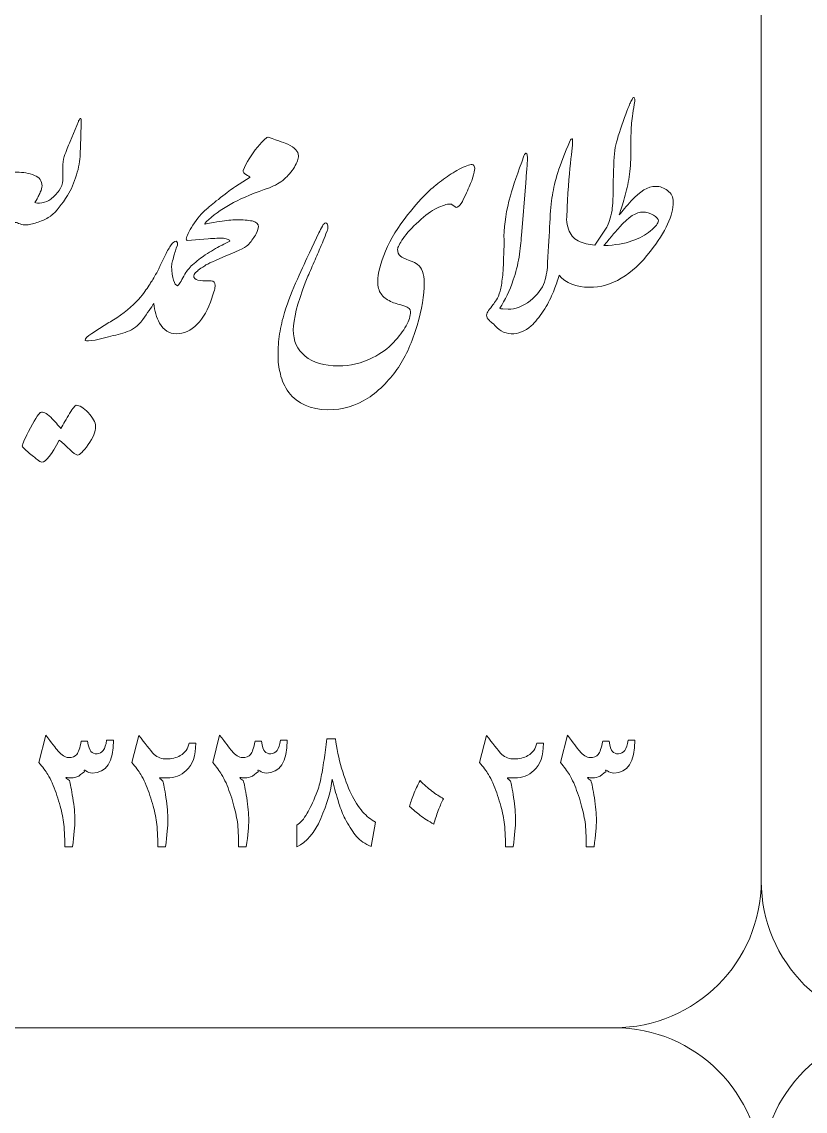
# Model space of a CAD drawing. Header units: millimetres. Extents: x 62 to 462, y 96 to 456.
# Drawn here: x 149.7 to 163.06, y 254.88 to 273.46 of the extents above; entities that cross this region are included whole.
import ezdxf

# ---------------------------------------------------------------- set-up
doc = ezdxf.new("R2010")
doc.units = ezdxf.units.MM
doc.header["$MEASUREMENT"] = 0
doc.layers.add('Layer 1', color=7, linetype='Continuous')

msp = doc.modelspace()

# ---------------------------------------------------------------- linework, layer by layer
at = {"layer": 'Layer 1', "color": 250, "lineweight": 18}
for points, knots in [([(144.8067, 276.3033), (144.8067, 276.3033), (159.8067, 276.3033), (159.8067, 276.3033), (161.1837, 276.3033), (162.3067, 275.1803), (162.3067, 273.8033), (162.3067, 273.8033), (162.3067, 258.8033), (162.3067, 258.8033), (162.3067, 257.4264), (161.1837, 256.3033), (159.8067, 256.3033), (159.8067, 256.3033), (144.8067, 256.3033), (144.8067, 256.3033), (143.4298, 256.3033), (142.3067, 257.4264), (142.3067, 258.8033), (142.3067, 258.8033), (142.3067, 273.8033), (142.3067, 273.8033), (142.3067, 275.1803), (143.4298, 276.3033), (144.8067, 276.3033)], [0, 0, 0, 0, 0.125, 0.125, 0.125, 0.25, 0.25, 0.25, 0.375, 0.375, 0.375, 0.5, 0.5, 0.5, 0.625, 0.625, 0.625, 0.75, 0.75, 0.75, 0.875, 0.875, 0.875, 1, 1, 1, 1]), ([(164.8067, 276.3033), (164.8067, 276.3033), (179.8067, 276.3033), (179.8067, 276.3033), (181.1837, 276.3033), (182.3067, 275.1803), (182.3067, 273.8033), (182.3067, 273.8033), (182.3067, 258.8033), (182.3067, 258.8033), (182.3067, 257.4264), (181.1837, 256.3033), (179.8067, 256.3033), (179.8067, 256.3033), (164.8067, 256.3033), (164.8067, 256.3033), (163.4298, 256.3033), (162.3067, 257.4264), (162.3067, 258.8033), (162.3067, 258.8033), (162.3067, 273.8033), (162.3067, 273.8033), (162.3067, 275.1803), (163.4298, 276.3033), (164.8067, 276.3033)], [0, 0, 0, 0, 0.125, 0.125, 0.125, 0.25, 0.25, 0.25, 0.375, 0.375, 0.375, 0.5, 0.5, 0.5, 0.625, 0.625, 0.625, 0.75, 0.75, 0.75, 0.875, 0.875, 0.875, 1, 1, 1, 1]), ([(158.9892, 270.0833), (158.9943, 270.0275), (159.0045, 269.9738), (159.0195, 269.9216), (159.0501, 269.8275), (159.1065, 269.7593), (159.1889, 269.7193), (159.2712, 269.6793), (159.3641, 269.6558), (159.4676, 269.6487), (159.4676, 269.6487), (159.6745, 269.9521), (159.6745, 269.9521), (159.7086, 270.0098), (159.7392, 270.1074), (159.7639, 270.2449), (159.7756, 270.3202), (159.7827, 270.4872), (159.7851, 270.7424), (159.7874, 270.9987), (159.798, 271.1892), (159.8192, 271.3127), (159.8427, 271.4279), (159.8874, 271.5761), (159.9532, 271.7584), (160.0202, 271.9418), (160.0614, 272.0476), (160.0755, 272.0759), (160.0908, 272.1041), (160.1026, 272.1276), (160.112, 272.1464), (160.1237, 272.1652), (160.1343, 272.1687), (160.1425, 272.1582), (160.1519, 272.1476), (160.1543, 272.1299), (160.1496, 272.1041), (160.1249, 271.95), (160.1073, 271.8254), (160.0979, 271.7278), (160.0896, 271.6302), (160.0849, 271.5373), (160.0861, 271.4491), (160.0873, 271.3609), (160.0861, 271.2468), (160.0814, 271.1069), (160.0767, 270.967), (160.0626, 270.8376), (160.0391, 270.72), (160.0167, 270.6012), (159.9885, 270.4872), (159.9532, 270.3755), (159.9191, 270.2649), (159.8956, 270.1944), (159.885, 270.1638), (159.9403, 270.2332), (160.0073, 270.312), (160.0884, 270.4025), (160.2413, 270.5683), (160.3812, 270.6506), (160.5047, 270.6506), (160.58, 270.6506), (160.6494, 270.6259), (160.7117, 270.5777), (160.7752, 270.5319), (160.8081, 270.4672), (160.8081, 270.3813), (160.8081, 270.1603), (160.6776, 269.8816), (160.4189, 269.5429), (160.1014, 269.1337), (159.7545, 268.9291), (159.3782, 268.9291), (159.1515, 268.9291), (158.9798, 268.9978), (158.8622, 269.1361), (158.8537, 269.1085), (158.8454, 269.0834), (158.8372, 269.0608), (158.8172, 268.9926), (158.7878, 268.9115), (158.749, 268.8186), (158.7114, 268.7257), (158.6585, 268.6269), (158.5915, 268.5234), (158.5233, 268.4199), (158.4551, 268.3364), (158.3857, 268.2718), (158.2787, 268.1789), (158.1646, 268.1342), (158.0447, 268.1365), (157.9835, 268.1389), (157.9271, 268.1553), (157.8765, 268.1859), (157.8283, 268.2177), (157.7836, 268.2576), (157.7425, 268.3035), (157.7048, 268.3329), (157.6825, 268.3529), (157.6731, 268.3611), (157.6413, 268.3917), (157.6249, 268.4223), (157.6249, 268.454), (157.6249, 268.4775), (157.6366, 268.5046), (157.659, 268.534), (157.6825, 268.5634), (157.7083, 268.5975), (157.7389, 268.6339), (157.7519, 268.6516), (157.7707, 268.6798), (157.793, 268.7163), (157.8165, 268.7527), (157.8365, 268.8021), (157.8542, 268.8632), (157.8706, 268.9232), (157.8859, 269.0032), (157.8965, 269.102), (157.9059, 269.2007), (157.9118, 269.2866), (157.9141, 269.3571), (157.9141, 269.3571), (157.9212, 269.5712), (157.9212, 269.5712), (157.9235, 269.6441), (157.9235, 269.7217), (157.9212, 269.8016), (157.9259, 270.0133), (157.9623, 270.2426), (158.0317, 270.4907), (158.0799, 270.6589), (158.1564, 270.8847), (158.2622, 271.1692), (158.2693, 271.1881), (158.2763, 271.1998), (158.2834, 271.2069), (158.2893, 271.2139), (158.2951, 271.2174), (158.2998, 271.2174), (158.3163, 271.2151), (158.3234, 271.1716), (158.321, 271.0869), (158.3187, 271.0458), (158.314, 270.9787), (158.3069, 270.887), (158.2998, 270.7929), (158.2951, 270.733), (158.2928, 270.7083), (158.2928, 270.7083), (158.2175, 269.8122), (158.2175, 269.8122), (158.2128, 269.704), (158.1999, 269.5817), (158.1799, 269.443), (158.1564, 269.3101), (158.1235, 269.1807), (158.0799, 269.0537), (158.02, 268.868), (157.9424, 268.708), (157.8483, 268.5751), (157.853, 268.5657), (157.8718, 268.561), (157.9036, 268.561), (157.9036, 268.561), (157.9906, 268.5575), (157.9906, 268.5575), (158.1164, 268.5528), (158.2422, 268.601), (158.3692, 268.701), (158.495, 268.8009), (158.5762, 268.9068), (158.6103, 269.0173), (158.6444, 269.129), (158.6632, 269.2407), (158.6656, 269.3536), (158.6808, 269.6135), (158.6938, 269.8393), (158.7032, 270.0309), (158.7126, 270.2226), (158.7267, 270.3778), (158.7467, 270.4978), (158.7655, 270.6166), (158.7973, 270.7471), (158.8408, 270.887), (158.8843, 271.0269), (158.9537, 271.208), (159.0477, 271.4315), (159.0618, 271.4538), (159.0736, 271.4632), (159.0854, 271.4585), (159.0971, 271.4538), (159.0924, 271.3644), (159.0701, 271.1881), (159.0477, 271.0128), (159.0254, 270.753), (159.003, 270.4084), (159.0007, 270.3188), (158.9961, 270.2108), (158.9892, 270.0833)], [0, 0, 0, 0, 0.0151515, 0.0151515, 0.0151515, 0.030303, 0.030303, 0.030303, 0.0454545, 0.0454545, 0.0454545, 0.0606061, 0.0606061, 0.0606061, 0.0757576, 0.0757576, 0.0757576, 0.0909091, 0.0909091, 0.0909091, 0.1060606, 0.1060606, 0.1060606, 0.1212121, 0.1212121, 0.1212121, 0.1363636, 0.1363636, 0.1363636, 0.1515152, 0.1515152, 0.1515152, 0.1666667, 0.1666667, 0.1666667, 0.1818182, 0.1818182, 0.1818182, 0.1969697, 0.1969697, 0.1969697, 0.2121212, 0.2121212, 0.2121212, 0.2272727, 0.2272727, 0.2272727, 0.2424242, 0.2424242, 0.2424242, 0.2575758, 0.2575758, 0.2575758, 0.2727273, 0.2727273, 0.2727273, 0.2878788, 0.2878788, 0.2878788, 0.3030303, 0.3030303, 0.3030303, 0.3181818, 0.3181818, 0.3181818, 0.3333333, 0.3333333, 0.3333333, 0.3484848, 0.3484848, 0.3484848, 0.3636364, 0.3636364, 0.3636364, 0.3787879, 0.3787879, 0.3787879, 0.3939394, 0.3939394, 0.3939394, 0.4090909, 0.4090909, 0.4090909, 0.4242424, 0.4242424, 0.4242424, 0.4393939, 0.4393939, 0.4393939, 0.4545455, 0.4545455, 0.4545455, 0.469697, 0.469697, 0.469697, 0.4848485, 0.4848485, 0.4848485, 0.5, 0.5, 0.5, 0.5151515, 0.5151515, 0.5151515, 0.530303, 0.530303, 0.530303, 0.5454545, 0.5454545, 0.5454545, 0.5606061, 0.5606061, 0.5606061, 0.5757576, 0.5757576, 0.5757576, 0.5909091, 0.5909091, 0.5909091, 0.6060606, 0.6060606, 0.6060606, 0.6212121, 0.6212121, 0.6212121, 0.6363636, 0.6363636, 0.6363636, 0.6515152, 0.6515152, 0.6515152, 0.6666667, 0.6666667, 0.6666667, 0.6818182, 0.6818182, 0.6818182, 0.6969697, 0.6969697, 0.6969697, 0.7121212, 0.7121212, 0.7121212, 0.7272727, 0.7272727, 0.7272727, 0.7424242, 0.7424242, 0.7424242, 0.7575758, 0.7575758, 0.7575758, 0.7727273, 0.7727273, 0.7727273, 0.7878788, 0.7878788, 0.7878788, 0.8030303, 0.8030303, 0.8030303, 0.8181818, 0.8181818, 0.8181818, 0.8333333, 0.8333333, 0.8333333, 0.8484848, 0.8484848, 0.8484848, 0.8636364, 0.8636364, 0.8636364, 0.8787879, 0.8787879, 0.8787879, 0.8939394, 0.8939394, 0.8939394, 0.9090909, 0.9090909, 0.9090909, 0.9242424, 0.9242424, 0.9242424, 0.9393939, 0.9393939, 0.9393939, 0.9545455, 0.9545455, 0.9545455, 0.969697, 0.969697, 0.969697, 0.9848485, 0.9848485, 0.9848485, 1, 1, 1, 1]), ([(150.1965, 270.4343), (150.2517, 270.4731), (150.2988, 270.5213), (150.3376, 270.5789), (150.3787, 270.6366), (150.3999, 270.6942), (150.3999, 270.7518), (150.3999, 270.7518), (150.3999, 270.9788), (150.3999, 270.9788), (150.3999, 271.034), (150.4093, 271.0952), (150.427, 271.161), (150.4599, 271.2527), (150.4928, 271.3374), (150.5269, 271.4127), (150.5269, 271.4127), (150.668, 271.7537), (150.668, 271.7537), (150.6704, 271.7702), (150.6821, 271.789), (150.7033, 271.809), (150.7127, 271.809), (150.7162, 271.7854), (150.7162, 271.7372), (150.7162, 271.7372), (150.7104, 271.4926), (150.7104, 271.4926), (150.7104, 271.4926), (150.6962, 271.1963), (150.6962, 271.1963), (150.6962, 271.0928), (150.6751, 270.9752), (150.6339, 270.8447), (150.5951, 270.713), (150.5445, 270.5978), (150.4822, 270.4966), (150.3885, 270.3432), (150.2937, 270.2259), (150.1976, 270.146), (150.1976, 270.146), (150.1965, 270.1438), (150.1965, 270.1438), (150.1412, 270.1074), (150.0789, 270.0756), (150.0107, 270.0498), (149.9413, 270.0227), (149.8743, 270.0051), (149.8108, 269.9957), (149.7755, 269.9886), (149.739, 269.991), (149.7002, 270.0004), (149.6614, 270.011), (149.6308, 270.0227), (149.6108, 270.0368), (149.5826, 270.0368), (149.5438, 270.0251), (149.4933, 270.0027), (149.445, 269.9816), (149.3851, 269.9522), (149.3145, 269.9134), (149.3145, 269.9134), (149.1111, 269.7852), (149.1111, 269.7852), (149.1111, 269.7852), (149.1108, 269.7861), (149.1108, 269.7861), (149.0462, 269.7286), (148.9686, 269.6851), (148.8771, 269.6558), (148.7736, 269.6158), (148.6431, 269.6041), (148.4843, 269.617), (148.4514, 269.617), (148.3044, 269.5523), (148.0398, 269.4206), (148.0398, 269.4206), (147.8581, 269.3204), (147.8581, 269.3204), (147.8581, 269.3204), (147.8446, 269.2678), (147.8446, 269.2678), (147.8305, 269.2101), (147.8129, 269.1549), (147.7952, 269.1043), (147.7141, 268.8821), (147.64, 268.7174), (147.5706, 268.6116), (147.5024, 268.5058), (147.4483, 268.4411), (147.4095, 268.4152), (147.3696, 268.3905), (147.3119, 268.3635), (147.2331, 268.3341), (147.1555, 268.3059), (147.0368, 268.2659), (146.8768, 268.2141), (146.7169, 268.1624), (146.6228, 268.1365), (146.5923, 268.1365), (146.5746, 268.1365), (146.5652, 268.1412), (146.5652, 268.1506), (146.5464, 268.1753), (146.6417, 268.2588), (146.851, 268.3988), (147.0603, 268.5387), (147.1955, 268.6304), (147.2555, 268.6739), (147.3166, 268.7174), (147.379, 268.7809), (147.4413, 268.8656), (147.5048, 268.9491), (147.5518, 269.0443), (147.5812, 269.149), (147.5495, 269.1537), (147.5165, 269.1478), (147.4836, 269.1302), (147.4495, 269.1137), (147.4166, 269.1043), (147.3848, 269.1043), (147.3002, 269.1067), (147.2284, 269.1349), (147.1708, 269.1878), (147.1144, 269.2395), (147.0897, 269.2983), (147.0991, 269.363), (147.1085, 269.4018), (147.1214, 269.4477), (147.1391, 269.4994), (147.1555, 269.5512), (147.192, 269.6335), (147.2473, 269.7452), (147.3025, 269.8581), (147.3578, 269.951), (147.4142, 270.0239), (147.4707, 270.098), (147.5259, 270.1344), (147.5812, 270.1344), (147.6753, 270.1344), (147.7541, 270.0944), (147.8176, 270.0145), (147.8811, 269.9333), (147.9117, 269.8369), (147.9117, 269.7252), (147.9117, 269.7252), (147.9115, 269.7016), (147.9115, 269.7016), (147.9115, 269.7016), (147.9763, 269.724), (147.9763, 269.724), (148.0527, 269.7522), (148.0916, 269.7722), (148.0916, 269.7863), (148.0774, 269.8098), (148.0704, 269.8381), (148.0704, 269.8722), (148.0751, 269.9027), (148.0868, 269.9404), (148.1057, 269.9862), (148.1374, 270.0709), (148.1962, 270.1908), (148.2809, 270.3449), (148.3338, 270.446), (148.4008, 270.5354), (148.4843, 270.613), (148.5666, 270.6894), (148.6337, 270.7271), (148.6842, 270.7271), (148.7642, 270.7271), (148.83, 270.693), (148.8806, 270.6271), (148.9265, 270.5624), (148.9488, 270.4778), (148.9488, 270.3719), (148.9488, 270.2779), (148.9359, 270.1932), (148.91, 270.1191), (148.8829, 270.0439), (148.8665, 269.998), (148.8594, 269.9792), (148.8594, 269.9792), (148.9006, 269.9862), (148.9006, 269.9862), (148.99, 270.0086), (149.0605, 270.0391), (149.1111, 270.0756), (149.1111, 270.0756), (149.1132, 270.072), (149.1132, 270.072), (149.1543, 270.0933), (149.2123, 270.1282), (149.2863, 270.178), (149.3028, 270.1874), (149.3404, 270.2144), (149.4004, 270.2579), (149.4004, 270.2944), (149.3839, 270.3473), (149.3521, 270.4167), (149.318, 270.479), (149.271, 270.5096), (149.211, 270.5096), (149.1722, 270.5096), (149.1322, 270.5002), (149.0899, 270.4813), (149.0605, 270.4813), (149.0511, 270.5013), (149.0629, 270.5401), (149.0723, 270.5684), (149.0923, 270.6025), (149.1252, 270.6436), (149.1758, 270.7083), (149.2381, 270.7624), (149.3145, 270.8059), (149.3627, 270.8318), (149.4121, 270.8506), (149.4627, 270.8647), (149.525, 270.8835), (149.5767, 270.8929), (149.6214, 270.8929), (149.7261, 270.8929), (149.8249, 270.8741), (149.9178, 270.8376), (150.0048, 270.8035), (150.0483, 270.7436), (150.0483, 270.6577), (150.0483, 270.6283), (150.0377, 270.5919), (150.0177, 270.5484), (150.006, 270.5225), (149.9954, 270.499), (149.9848, 270.479), (149.9742, 270.4578), (149.9554, 270.4237), (149.9272, 270.3755), (149.9436, 270.3614), (149.9824, 270.3602), (150.0448, 270.3696), (150.1071, 270.3802), (150.1576, 270.4014), (150.1965, 270.4343)], [0, 0, 0, 0, 0.0125, 0.0125, 0.0125, 0.025, 0.025, 0.025, 0.0375, 0.0375, 0.0375, 0.05, 0.05, 0.05, 0.0625, 0.0625, 0.0625, 0.075, 0.075, 0.075, 0.0875, 0.0875, 0.0875, 0.1, 0.1, 0.1, 0.1125, 0.1125, 0.1125, 0.125, 0.125, 0.125, 0.1375, 0.1375, 0.1375, 0.15, 0.15, 0.15, 0.1625, 0.1625, 0.1625, 0.175, 0.175, 0.175, 0.1875, 0.1875, 0.1875, 0.2, 0.2, 0.2, 0.2125, 0.2125, 0.2125, 0.225, 0.225, 0.225, 0.2375, 0.2375, 0.2375, 0.25, 0.25, 0.25, 0.2625, 0.2625, 0.2625, 0.275, 0.275, 0.275, 0.2875, 0.2875, 0.2875, 0.3, 0.3, 0.3, 0.3125, 0.3125, 0.3125, 0.325, 0.325, 0.325, 0.3375, 0.3375, 0.3375, 0.35, 0.35, 0.35, 0.3625, 0.3625, 0.3625, 0.375, 0.375, 0.375, 0.3875, 0.3875, 0.3875, 0.4, 0.4, 0.4, 0.4125, 0.4125, 0.4125, 0.425, 0.425, 0.425, 0.4375, 0.4375, 0.4375, 0.45, 0.45, 0.45, 0.4625, 0.4625, 0.4625, 0.475, 0.475, 0.475, 0.4875, 0.4875, 0.4875, 0.5, 0.5, 0.5, 0.5125, 0.5125, 0.5125, 0.525, 0.525, 0.525, 0.5375, 0.5375, 0.5375, 0.55, 0.55, 0.55, 0.5625, 0.5625, 0.5625, 0.575, 0.575, 0.575, 0.5875, 0.5875, 0.5875, 0.6, 0.6, 0.6, 0.6125, 0.6125, 0.6125, 0.625, 0.625, 0.625, 0.6375, 0.6375, 0.6375, 0.65, 0.65, 0.65, 0.6625, 0.6625, 0.6625, 0.675, 0.675, 0.675, 0.6875, 0.6875, 0.6875, 0.7, 0.7, 0.7, 0.7125, 0.7125, 0.7125, 0.725, 0.725, 0.725, 0.7375, 0.7375, 0.7375, 0.75, 0.75, 0.75, 0.7625, 0.7625, 0.7625, 0.775, 0.775, 0.775, 0.7875, 0.7875, 0.7875, 0.8, 0.8, 0.8, 0.8125, 0.8125, 0.8125, 0.825, 0.825, 0.825, 0.8375, 0.8375, 0.8375, 0.85, 0.85, 0.85, 0.8625, 0.8625, 0.8625, 0.875, 0.875, 0.875, 0.8875, 0.8875, 0.8875, 0.9, 0.9, 0.9, 0.9125, 0.9125, 0.9125, 0.925, 0.925, 0.925, 0.9375, 0.9375, 0.9375, 0.95, 0.95, 0.95, 0.9625, 0.9625, 0.9625, 0.975, 0.975, 0.975, 0.9875, 0.9875, 0.9875, 1, 1, 1, 1]), ([(152.8812, 270.2896), (152.9388, 270.3379), (153.0211, 270.4037), (153.1293, 270.4896), (153.2351, 270.5695), (153.3069, 270.6224), (153.3468, 270.6471), (153.3468, 270.6471), (153.5938, 270.8094), (153.5938, 270.8094), (153.5879, 270.8141), (153.5632, 270.8294), (153.5221, 270.8541), (153.4903, 270.8706), (153.4738, 270.8929), (153.4738, 270.9235), (153.5338, 271.0563), (153.6161, 271.1881), (153.722, 271.3198), (153.8254, 271.4432), (153.8854, 271.4997), (153.9042, 271.4879), (154.09, 271.4244), (154.2006, 271.3833), (154.2347, 271.368), (154.357, 271.3103), (154.4181, 271.2445), (154.4181, 271.1716), (154.4181, 271.121), (154.3946, 271.0552), (154.3487, 270.9752), (154.2982, 270.8964), (154.2405, 270.8294), (154.177, 270.7718), (154.1053, 270.7118), (154.0218, 270.6636), (153.9254, 270.6271), (153.6749, 270.5425), (153.4703, 270.4578), (153.3104, 270.3731), (153.153, 270.291), (153.0115, 270.194), (152.8872, 270.0812), (152.8872, 270.0812), (152.8823, 270.0733), (152.8823, 270.0733), (152.8565, 270.058), (152.84, 270.0427), (152.8318, 270.0286), (152.8235, 270.0145), (152.82, 270.0074), (152.82, 270.0051), (152.84, 270.0098), (152.927, 270.0251), (153.0787, 270.0533), (153.1904, 270.0709), (153.2845, 270.0803), (153.3609, 270.0803), (153.4703, 270.0803), (153.5608, 270.0733), (153.629, 270.0603), (153.7008, 270.0462), (153.7361, 270.0133), (153.7361, 269.9604), (153.7361, 269.9392), (153.7231, 269.9004), (153.6984, 269.8428), (153.6655, 269.7828), (153.6243, 269.7228), (153.5738, 269.6641), (153.5397, 269.6241), (153.4174, 269.5617), (153.2069, 269.4747), (152.9976, 269.3865), (152.8682, 269.3277), (152.82, 269.2972), (152.7718, 269.2654), (152.7353, 269.2395), (152.7095, 269.2196), (152.6956, 269.2012), (152.6804, 269.1876), (152.664, 269.179), (152.6281, 269.1378), (152.6233, 269.105), (152.6507, 269.0808), (152.6777, 269.0549), (152.7236, 269.042), (152.7883, 269.0408), (152.8529, 269.0396), (152.9, 269.0396), (152.9294, 269.0396), (152.9752, 269.0349), (152.9988, 269.0079), (152.9988, 268.9597), (152.9988, 268.9256), (152.9799, 268.8527), (152.9435, 268.7433), (152.8788, 268.5505), (152.7953, 268.4023), (152.6918, 268.2988), (152.5837, 268.1906), (152.4661, 268.1365), (152.3367, 268.1365), (152.2156, 268.1365), (152.1203, 268.1977), (152.051, 268.3188), (151.9982, 268.4152), (151.9658, 268.5273), (151.955, 268.6547), (151.9082, 268.5842), (151.845, 268.4918), (151.7652, 268.3776), (151.717, 268.3176), (151.6758, 268.2753), (151.6405, 268.2506), (151.5947, 268.2177), (151.5488, 268.1918), (151.5018, 268.173), (151.4548, 268.153), (151.403, 268.1377), (151.3466, 268.1248), (151.2901, 268.1118), (151.2349, 268.0989), (151.1796, 268.0848), (151.1796, 268.0848), (150.9515, 268.0295), (150.9515, 268.0295), (150.8597, 268.0142), (150.8033, 268.0119), (150.7833, 268.0225), (150.7833, 268.0554), (150.8209, 268.0954), (150.8974, 268.1436), (150.9656, 268.1871), (151.0361, 268.2318), (151.1067, 268.2765), (151.1784, 268.3211), (151.249, 268.3647), (151.3207, 268.4082), (151.5018, 268.5352), (151.6382, 268.6539), (151.7276, 268.7633), (151.7958, 268.8491), (151.8499, 268.9232), (151.8887, 268.9879), (151.9145, 269.0243), (151.9522, 269.0878), (152.0027, 269.1772), (152.0027, 269.1772), (152.0361, 269.2455), (152.0361, 269.2455), (152.044, 269.2642), (152.0525, 269.2821), (152.0616, 269.2995), (152.0657, 269.3079), (152.0699, 269.3159), (152.0743, 269.3238), (152.0743, 269.3238), (152.1509, 269.4806), (152.1509, 269.4806), (152.185, 269.5512), (152.2191, 269.6088), (152.2509, 269.6523), (152.2802, 269.6958), (152.3085, 269.717), (152.3332, 269.7146), (152.3567, 269.7029), (152.3637, 269.6805), (152.3543, 269.6452), (152.3285, 269.57), (152.3132, 269.5206), (152.3061, 269.4971), (152.28, 269.4103), (152.263, 269.3417), (152.2554, 269.292), (152.267, 269.084), (152.301, 268.9713), (152.3579, 268.9526), (152.3826, 268.9785), (152.419, 269.0338), (152.4649, 269.1184), (152.4919, 269.169), (152.5131, 269.2031), (152.526, 269.2219), (152.5295, 269.2262), (152.5334, 269.2299), (152.5378, 269.233), (152.5585, 269.2585), (152.5841, 269.2855), (152.613, 269.3124), (152.6848, 269.3771), (152.7565, 269.4324), (152.8306, 269.4806), (152.9247, 269.5429), (153.0152, 269.597), (153.1022, 269.6429), (153.1093, 269.6476), (153.1587, 269.6723), (153.2504, 269.7158), (153.2504, 269.7381), (153.2139, 269.7546), (153.1399, 269.764), (153.0764, 269.7664), (152.9893, 269.764), (152.8823, 269.7569), (152.8823, 269.7569), (152.5237, 269.7287), (152.5237, 269.7287), (152.5072, 269.7287), (152.5025, 269.7428), (152.5096, 269.7699), (152.5237, 269.8299), (152.5684, 269.9169), (152.646, 270.0286), (152.7214, 270.14), (152.7991, 270.225), (152.8791, 270.2849), (152.8791, 270.2849), (152.8812, 270.2896), (152.8812, 270.2896)], [0, 0, 0, 0, 0.0136986, 0.0136986, 0.0136986, 0.0273973, 0.0273973, 0.0273973, 0.0410959, 0.0410959, 0.0410959, 0.0547945, 0.0547945, 0.0547945, 0.0684932, 0.0684932, 0.0684932, 0.0821918, 0.0821918, 0.0821918, 0.0958904, 0.0958904, 0.0958904, 0.109589, 0.109589, 0.109589, 0.1232877, 0.1232877, 0.1232877, 0.1369863, 0.1369863, 0.1369863, 0.1506849, 0.1506849, 0.1506849, 0.1643836, 0.1643836, 0.1643836, 0.1780822, 0.1780822, 0.1780822, 0.1917808, 0.1917808, 0.1917808, 0.2054795, 0.2054795, 0.2054795, 0.2191781, 0.2191781, 0.2191781, 0.2328767, 0.2328767, 0.2328767, 0.2465753, 0.2465753, 0.2465753, 0.260274, 0.260274, 0.260274, 0.2739726, 0.2739726, 0.2739726, 0.2876712, 0.2876712, 0.2876712, 0.3013699, 0.3013699, 0.3013699, 0.3150685, 0.3150685, 0.3150685, 0.3287671, 0.3287671, 0.3287671, 0.3424658, 0.3424658, 0.3424658, 0.3561644, 0.3561644, 0.3561644, 0.369863, 0.369863, 0.369863, 0.3835616, 0.3835616, 0.3835616, 0.3972603, 0.3972603, 0.3972603, 0.4109589, 0.4109589, 0.4109589, 0.4246575, 0.4246575, 0.4246575, 0.4383562, 0.4383562, 0.4383562, 0.4520548, 0.4520548, 0.4520548, 0.4657534, 0.4657534, 0.4657534, 0.4794521, 0.4794521, 0.4794521, 0.4931507, 0.4931507, 0.4931507, 0.5068493, 0.5068493, 0.5068493, 0.5205479, 0.5205479, 0.5205479, 0.5342466, 0.5342466, 0.5342466, 0.5479452, 0.5479452, 0.5479452, 0.5616438, 0.5616438, 0.5616438, 0.5753425, 0.5753425, 0.5753425, 0.5890411, 0.5890411, 0.5890411, 0.6027397, 0.6027397, 0.6027397, 0.6164384, 0.6164384, 0.6164384, 0.630137, 0.630137, 0.630137, 0.6438356, 0.6438356, 0.6438356, 0.6575342, 0.6575342, 0.6575342, 0.6712329, 0.6712329, 0.6712329, 0.6849315, 0.6849315, 0.6849315, 0.6986301, 0.6986301, 0.6986301, 0.7123288, 0.7123288, 0.7123288, 0.7260274, 0.7260274, 0.7260274, 0.739726, 0.739726, 0.739726, 0.7534247, 0.7534247, 0.7534247, 0.7671233, 0.7671233, 0.7671233, 0.7808219, 0.7808219, 0.7808219, 0.7945205, 0.7945205, 0.7945205, 0.8082192, 0.8082192, 0.8082192, 0.8219178, 0.8219178, 0.8219178, 0.8356164, 0.8356164, 0.8356164, 0.8493151, 0.8493151, 0.8493151, 0.8630137, 0.8630137, 0.8630137, 0.8767123, 0.8767123, 0.8767123, 0.890411, 0.890411, 0.890411, 0.9041096, 0.9041096, 0.9041096, 0.9178082, 0.9178082, 0.9178082, 0.9315068, 0.9315068, 0.9315068, 0.9452055, 0.9452055, 0.9452055, 0.9589041, 0.9589041, 0.9589041, 0.9726027, 0.9726027, 0.9726027, 0.9863014, 0.9863014, 0.9863014, 1, 1, 1, 1]), ([(157.4214, 270.9341), (157.4132, 270.8764), (157.3979, 270.8212), (157.3791, 270.7671), (157.3591, 270.713), (157.3273, 270.6377), (157.2827, 270.5413), (157.238, 270.4449), (157.2109, 270.3896), (157.2015, 270.3755), (157.1651, 270.3179), (157.1321, 270.2896), (157.1051, 270.2896), (157.0839, 270.3038), (157.0663, 270.3167), (157.0498, 270.3296), (157.0334, 270.3426), (157.0192, 270.3484), (157.0051, 270.3484), (156.9475, 270.3484), (156.8723, 270.3249), (156.7782, 270.2779), (156.6829, 270.2308), (156.5806, 270.1556), (156.4677, 270.0521), (156.3548, 269.9486), (156.2667, 269.8522), (156.2032, 269.7628), (156.1408, 269.6735), (156.1091, 269.6111), (156.1091, 269.577), (156.1091, 269.5265), (156.1244, 269.4865), (156.1573, 269.4594), (156.1843, 269.4383), (156.2337, 269.4148), (156.3055, 269.3877), (156.376, 269.3595), (156.4242, 269.3371), (156.4466, 269.3183), (156.523, 269.2654), (156.5606, 269.1619), (156.5606, 269.0079), (156.5606, 268.795), (156.5207, 268.5505), (156.4395, 268.2765), (156.3596, 268.0013), (156.2537, 267.7638), (156.1232, 267.5615), (156.0562, 267.4674), (155.9786, 267.3733), (155.8892, 267.2793), (155.7998, 267.184), (155.7034, 267.1041), (155.5999, 267.037), (155.4023, 266.9065), (155.1742, 266.8407), (154.9179, 266.8407), (154.6262, 266.8454), (154.404, 266.9441), (154.2523, 267.137), (154.1841, 267.2358), (154.1359, 267.3404), (154.11, 267.451), (154.083, 267.5615), (154.07, 267.6662), (154.07, 267.7649), (154.07, 267.8908), (154.0794, 268.0142), (154.0971, 268.1353), (154.1159, 268.2553), (154.1441, 268.3764), (154.1829, 268.4987), (154.2429, 268.6963), (154.3146, 268.8868), (154.4005, 269.0702), (154.4851, 269.2537), (154.5533, 269.4018), (154.6062, 269.5147), (154.6062, 269.5147), (154.7685, 269.8593), (154.7685, 269.8593), (154.7873, 269.8981), (154.8062, 269.9357), (154.8273, 269.9733), (154.8473, 270.0098), (154.8661, 270.0274), (154.8826, 270.0274), (154.9049, 270.0274), (154.9179, 270.0098), (154.919, 269.9733), (154.9202, 269.9357), (154.9155, 269.9086), (154.9061, 269.8898), (154.8814, 269.824), (154.8591, 269.7675), (154.8414, 269.7228), (154.8226, 269.6782), (154.7956, 269.6135), (154.7579, 269.5288), (154.7215, 269.443), (154.6815, 269.3513), (154.6392, 269.2525), (154.5968, 269.1537), (154.5616, 269.0726), (154.5345, 269.0079), (154.3993, 268.6504), (154.3311, 268.3811), (154.3311, 268.2024), (154.3311, 268.0142), (154.3981, 267.8649), (154.5333, 267.7543), (154.6674, 267.6438), (154.8567, 267.5885), (155.1001, 267.5885), (155.3024, 267.5885), (155.4976, 267.6356), (155.6869, 267.7297), (155.8269, 267.8014), (155.9444, 267.8872), (156.0385, 267.9884), (156.1326, 268.0895), (156.2043, 268.1847), (156.2537, 268.2729), (156.3031, 268.3611), (156.3278, 268.4411), (156.3278, 268.5116), (156.3278, 268.5552), (156.2949, 268.5881), (156.229, 268.6081), (156.1632, 268.6292), (156.1161, 268.6433), (156.0867, 268.6504), (156.0585, 268.6563), (156.0256, 268.6692), (155.988, 268.688), (155.9174, 268.7221), (155.8633, 268.7656), (155.8257, 268.8174), (155.7892, 268.8691), (155.7704, 268.9397), (155.7704, 269.0291), (155.7704, 269.1643), (155.8151, 269.3371), (155.9033, 269.5453), (155.9915, 269.7546), (156.1161, 269.9604), (156.2772, 270.1626), (156.4089, 270.3273), (156.5289, 270.4625), (156.6359, 270.5648), (156.6935, 270.6177), (156.7676, 270.6789), (156.857, 270.7459), (156.9463, 270.8141), (157.0334, 270.8717), (157.1192, 270.9199), (157.2227, 270.9799), (157.3038, 271.014), (157.3638, 271.0234), (157.3885, 271.0234), (157.4061, 271.0128), (157.4155, 270.9928), (157.4238, 270.9717), (157.4261, 270.9529), (157.4214, 270.9341)], [0, 0, 0, 0, 0.0181818, 0.0181818, 0.0181818, 0.0363636, 0.0363636, 0.0363636, 0.0545455, 0.0545455, 0.0545455, 0.0727273, 0.0727273, 0.0727273, 0.0909091, 0.0909091, 0.0909091, 0.1090909, 0.1090909, 0.1090909, 0.1272727, 0.1272727, 0.1272727, 0.1454545, 0.1454545, 0.1454545, 0.1636364, 0.1636364, 0.1636364, 0.1818182, 0.1818182, 0.1818182, 0.2, 0.2, 0.2, 0.2181818, 0.2181818, 0.2181818, 0.2363636, 0.2363636, 0.2363636, 0.2545455, 0.2545455, 0.2545455, 0.2727273, 0.2727273, 0.2727273, 0.2909091, 0.2909091, 0.2909091, 0.3090909, 0.3090909, 0.3090909, 0.3272727, 0.3272727, 0.3272727, 0.3454545, 0.3454545, 0.3454545, 0.3636364, 0.3636364, 0.3636364, 0.3818182, 0.3818182, 0.3818182, 0.4, 0.4, 0.4, 0.4181818, 0.4181818, 0.4181818, 0.4363636, 0.4363636, 0.4363636, 0.4545455, 0.4545455, 0.4545455, 0.4727273, 0.4727273, 0.4727273, 0.4909091, 0.4909091, 0.4909091, 0.5090909, 0.5090909, 0.5090909, 0.5272727, 0.5272727, 0.5272727, 0.5454545, 0.5454545, 0.5454545, 0.5636364, 0.5636364, 0.5636364, 0.5818182, 0.5818182, 0.5818182, 0.6, 0.6, 0.6, 0.6181818, 0.6181818, 0.6181818, 0.6363636, 0.6363636, 0.6363636, 0.6545455, 0.6545455, 0.6545455, 0.6727273, 0.6727273, 0.6727273, 0.6909091, 0.6909091, 0.6909091, 0.7090909, 0.7090909, 0.7090909, 0.7272727, 0.7272727, 0.7272727, 0.7454545, 0.7454545, 0.7454545, 0.7636364, 0.7636364, 0.7636364, 0.7818182, 0.7818182, 0.7818182, 0.8, 0.8, 0.8, 0.8181818, 0.8181818, 0.8181818, 0.8363636, 0.8363636, 0.8363636, 0.8545455, 0.8545455, 0.8545455, 0.8727273, 0.8727273, 0.8727273, 0.8909091, 0.8909091, 0.8909091, 0.9090909, 0.9090909, 0.9090909, 0.9272727, 0.9272727, 0.9272727, 0.9454545, 0.9454545, 0.9454545, 0.9636364, 0.9636364, 0.9636364, 0.9818182, 0.9818182, 0.9818182, 1, 1, 1, 1]), ([(160.5529, 270.0638), (160.5529, 270.0932), (160.5259, 270.125), (160.4706, 270.1603), (160.4106, 270.1944), (160.3507, 270.212), (160.2907, 270.212), (160.1813, 270.2167), (160.0473, 270.1297), (159.8921, 269.9533), (159.845, 269.9051), (159.7568, 269.8004), (159.6263, 269.6393), (159.8192, 269.6487), (159.9779, 269.6758), (160.1037, 269.7193), (160.2284, 269.7628), (160.3342, 269.8204), (160.4189, 269.891), (160.5082, 269.9627), (160.5529, 270.0203), (160.5529, 270.0638)], [0, 0, 0, 0, 0.1428571, 0.1428571, 0.1428571, 0.2857143, 0.2857143, 0.2857143, 0.4285714, 0.4285714, 0.4285714, 0.5714286, 0.5714286, 0.5714286, 0.7142857, 0.7142857, 0.7142857, 0.8571429, 0.8571429, 0.8571429, 1, 1, 1, 1]), ([(149.7108, 266.221), (149.7108, 266.2069), (149.7449, 266.1728), (149.8119, 266.1175), (149.8802, 266.0622), (149.9295, 266.0211), (149.9625, 265.994), (149.9966, 265.9634), (150.0236, 265.9493), (150.0413, 265.9493), (150.1153, 265.9493), (150.2141, 266.074), (150.3376, 266.3244), (150.3882, 266.288), (150.4469, 266.2363), (150.514, 266.1692), (150.5798, 266.1022), (150.6257, 266.0693), (150.6516, 266.0693), (150.6904, 266.0693), (150.7515, 266.1281), (150.8338, 266.2457), (150.9185, 266.3644), (150.9608, 266.4679), (150.9608, 266.5549), (150.9573, 266.629), (150.915, 266.7078), (150.835, 266.7913), (150.7562, 266.8748), (150.688, 266.9171), (150.6304, 266.9171), (150.6128, 266.9171), (150.5751, 266.8701), (150.5187, 266.776), (150.4622, 266.6819), (150.4117, 266.5961), (150.3658, 266.5208), (150.3258, 266.5761), (150.2694, 266.6396), (150.1953, 266.7125), (150.12, 266.7842), (150.0636, 266.8125), (150.0248, 266.796), (150.0036, 266.796), (149.946, 266.7078), (149.8519, 266.5314), (149.7579, 266.3538), (149.7108, 266.2515), (149.7108, 266.221)], [0, 0, 0, 0, 0.0625, 0.0625, 0.0625, 0.125, 0.125, 0.125, 0.1875, 0.1875, 0.1875, 0.25, 0.25, 0.25, 0.3125, 0.3125, 0.3125, 0.375, 0.375, 0.375, 0.4375, 0.4375, 0.4375, 0.5, 0.5, 0.5, 0.5625, 0.5625, 0.5625, 0.625, 0.625, 0.625, 0.6875, 0.6875, 0.6875, 0.75, 0.75, 0.75, 0.8125, 0.8125, 0.8125, 0.875, 0.875, 0.875, 0.9375, 0.9375, 0.9375, 1, 1, 1, 1]), ([(144.8067, 256.3033), (144.8067, 256.3033), (159.8067, 256.3033), (159.8067, 256.3033), (161.1837, 256.3033), (162.3067, 255.1803), (162.3067, 253.8033), (162.3067, 253.8033), (162.3067, 238.8033), (162.3067, 238.8033), (162.3067, 237.4264), (161.1837, 236.3033), (159.8067, 236.3033), (159.8067, 236.3033), (144.8067, 236.3033), (144.8067, 236.3033), (143.4298, 236.3033), (142.3067, 237.4264), (142.3067, 238.8033), (142.3067, 238.8033), (142.3067, 253.8033), (142.3067, 253.8033), (142.3067, 255.1803), (143.4298, 256.3033), (144.8067, 256.3033)], [0, 0, 0, 0, 0.125, 0.125, 0.125, 0.25, 0.25, 0.25, 0.375, 0.375, 0.375, 0.5, 0.5, 0.5, 0.625, 0.625, 0.625, 0.75, 0.75, 0.75, 0.875, 0.875, 0.875, 1, 1, 1, 1]), ([(164.8067, 256.3033), (164.8067, 256.3033), (179.8067, 256.3033), (179.8067, 256.3033), (181.1837, 256.3033), (182.3067, 255.1803), (182.3067, 253.8033), (182.3067, 253.8033), (182.3067, 238.8033), (182.3067, 238.8033), (182.3067, 237.4264), (181.1837, 236.3033), (179.8067, 236.3033), (179.8067, 236.3033), (164.8067, 236.3033), (164.8067, 236.3033), (163.4298, 236.3033), (162.3067, 237.4264), (162.3067, 238.8033), (162.3067, 238.8033), (162.3067, 253.8033), (162.3067, 253.8033), (162.3067, 255.1803), (163.4298, 256.3033), (164.8067, 256.3033)], [0, 0, 0, 0, 0.125, 0.125, 0.125, 0.25, 0.25, 0.25, 0.375, 0.375, 0.375, 0.5, 0.5, 0.5, 0.625, 0.625, 0.625, 0.75, 0.75, 0.75, 0.875, 0.875, 0.875, 1, 1, 1, 1])]:
    msp.add_open_spline(points, degree=3, knots=knots, dxfattribs=at)
at = {"layer": 'Layer 1', "color": 250, "lineweight": 9}
for points, knots in [([(150.9856, 260.974), (151.0715, 260.974), (151.1261, 261.0516), (151.1491, 261.2063), (151.1491, 261.2063), (151.2649, 261.2063), (151.2649, 261.2063), (151.2649, 260.833), (151.1438, 260.6466), (150.9028, 260.6466), (150.8651, 260.6466), (150.8293, 260.6584), (150.7952, 260.6819), (150.7617, 260.7054), (150.754, 260.7007), (150.774, 260.6672), (150.7752, 260.673), (150.7523, 260.6572), (150.7046, 260.619), (150.6623, 260.5837), (150.6194, 260.5655), (150.5759, 260.5655), (150.57, 260.5655), (150.563, 260.5655), (150.5541, 260.5649), (150.5453, 260.5643), (150.5353, 260.5637), (150.5242, 260.5637), (150.5036, 260.5637), (150.483, 260.5661), (150.463, 260.5702), (150.443, 260.5743), (150.4601, 260.5566), (150.5153, 260.5173), (150.5306, 260.4649), (150.5494, 260.3668), (150.573, 260.2227), (150.5965, 260.0793), (150.6082, 259.9511), (150.6082, 259.8388), (150.6082, 259.7436), (150.5947, 259.5925), (150.5671, 259.3862), (150.5671, 259.3862), (150.436, 259.3862), (150.436, 259.3862), (150.436, 259.5696), (150.4289, 259.7107), (150.4148, 259.8089), (150.4001, 259.907), (150.3772, 260.0123), (150.3449, 260.1246), (150.3096, 260.2486), (150.2678, 260.3668), (150.2208, 260.4779), (150.1979, 260.5296), (150.1732, 260.5766), (150.1467, 260.619), (150.1091, 260.6825), (150.0586, 260.7506), (149.9951, 260.8241), (149.9951, 260.8241), (150.1126, 261.2927), (150.1126, 261.2927), (150.2126, 261.1592), (150.2814, 261.0699), (150.319, 261.024), (150.3848, 260.9482), (150.4448, 260.91), (150.5001, 260.91), (150.563, 260.91), (150.6094, 260.9282), (150.6394, 260.9635), (150.6682, 260.9981), (150.6941, 261.0734), (150.717, 261.1892), (150.717, 261.1892), (150.824, 261.1892), (150.824, 261.1892), (150.8398, 261.0975), (150.8592, 261.0387), (150.8822, 261.0128), (150.9051, 260.987), (150.9398, 260.974), (150.9856, 260.974)], [0, 0, 0, 0, 0.0357143, 0.0357143, 0.0357143, 0.0714286, 0.0714286, 0.0714286, 0.1071429, 0.1071429, 0.1071429, 0.1428571, 0.1428571, 0.1428571, 0.1785714, 0.1785714, 0.1785714, 0.2142857, 0.2142857, 0.2142857, 0.25, 0.25, 0.25, 0.2857143, 0.2857143, 0.2857143, 0.3214286, 0.3214286, 0.3214286, 0.3571429, 0.3571429, 0.3571429, 0.3928571, 0.3928571, 0.3928571, 0.4285714, 0.4285714, 0.4285714, 0.4642857, 0.4642857, 0.4642857, 0.5, 0.5, 0.5, 0.5357143, 0.5357143, 0.5357143, 0.5714286, 0.5714286, 0.5714286, 0.6071429, 0.6071429, 0.6071429, 0.6428571, 0.6428571, 0.6428571, 0.6785714, 0.6785714, 0.6785714, 0.7142857, 0.7142857, 0.7142857, 0.75, 0.75, 0.75, 0.7857143, 0.7857143, 0.7857143, 0.8214286, 0.8214286, 0.8214286, 0.8571429, 0.8571429, 0.8571429, 0.8928571, 0.8928571, 0.8928571, 0.9285714, 0.9285714, 0.9285714, 0.9642857, 0.9642857, 0.9642857, 1, 1, 1, 1]), ([(152.1691, 260.8859), (152.2555, 260.8859), (152.3337, 260.9059), (152.4048, 260.9447), (152.4865, 260.9893), (152.5365, 261.0593), (152.5547, 261.1545), (152.5547, 261.1545), (152.6688, 261.1545), (152.6688, 261.1545), (152.6688, 260.9435), (152.6141, 260.7877), (152.5048, 260.6877), (152.4154, 260.6054), (152.3067, 260.5637), (152.1797, 260.5637), (152.1797, 260.5637), (152.1538, 260.5637), (152.1538, 260.5637), (152.1168, 260.5637), (152.0868, 260.5649), (152.0633, 260.5672), (152.0398, 260.5696), (152.055, 260.549), (152.1091, 260.5055), (152.1203, 260.4655), (152.1373, 260.3726), (152.1597, 260.2274), (152.182, 260.0822), (152.1932, 259.9523), (152.1932, 259.8388), (152.1932, 259.7436), (152.1797, 259.5925), (152.152, 259.3862), (152.152, 259.3862), (152.0209, 259.3862), (152.0209, 259.3862), (152.0209, 259.5696), (152.0139, 259.7107), (151.9998, 259.8089), (151.9851, 259.907), (151.9622, 260.0123), (151.9298, 260.1246), (151.894, 260.2486), (151.8528, 260.3668), (151.8058, 260.4779), (151.7828, 260.5296), (151.7582, 260.5766), (151.7317, 260.619), (151.6941, 260.6825), (151.6435, 260.7506), (151.58, 260.8241), (151.58, 260.8241), (151.6953, 261.2874), (151.6953, 261.2874), (151.8034, 261.1539), (151.891, 261.0452), (151.9592, 260.9599), (152.0186, 260.9106), (152.0885, 260.8859), (152.1691, 260.8859)], [0, 0, 0, 0, 0.05, 0.05, 0.05, 0.1, 0.1, 0.1, 0.15, 0.15, 0.15, 0.2, 0.2, 0.2, 0.25, 0.25, 0.25, 0.3, 0.3, 0.3, 0.35, 0.35, 0.35, 0.4, 0.4, 0.4, 0.45, 0.45, 0.45, 0.5, 0.5, 0.5, 0.55, 0.55, 0.55, 0.6, 0.6, 0.6, 0.65, 0.65, 0.65, 0.7, 0.7, 0.7, 0.75, 0.75, 0.75, 0.8, 0.8, 0.8, 0.85, 0.85, 0.85, 0.9, 0.9, 0.9, 0.95, 0.95, 0.95, 1, 1, 1, 1]), ([(153.9486, 260.974), (154.0345, 260.974), (154.0891, 261.0516), (154.1121, 261.2063), (154.1121, 261.2063), (154.2279, 261.2063), (154.2279, 261.2063), (154.2279, 260.833), (154.1068, 260.6466), (153.8658, 260.6466), (153.8281, 260.6466), (153.7923, 260.6584), (153.7582, 260.6819), (153.7247, 260.7054), (153.717, 260.7007), (153.737, 260.6672), (153.7382, 260.673), (153.7153, 260.6572), (153.6676, 260.619), (153.6253, 260.5837), (153.5824, 260.5655), (153.5389, 260.5655), (153.533, 260.5655), (153.526, 260.5655), (153.5171, 260.5649), (153.5083, 260.5643), (153.4983, 260.5637), (153.4872, 260.5637), (153.4666, 260.5637), (153.446, 260.5661), (153.426, 260.5702), (153.406, 260.5743), (153.4231, 260.5566), (153.4783, 260.5173), (153.4936, 260.4649), (153.5124, 260.3668), (153.536, 260.2227), (153.5595, 260.0793), (153.5712, 259.9511), (153.5712, 259.8388), (153.5712, 259.7436), (153.5577, 259.5925), (153.5301, 259.3862), (153.5301, 259.3862), (153.399, 259.3862), (153.399, 259.3862), (153.399, 259.5696), (153.3919, 259.7107), (153.3778, 259.8089), (153.3631, 259.907), (153.3402, 260.0123), (153.3079, 260.1246), (153.2726, 260.2486), (153.2308, 260.3668), (153.1838, 260.4779), (153.1609, 260.5296), (153.1362, 260.5766), (153.1097, 260.619), (153.0721, 260.6825), (153.0216, 260.7506), (152.9581, 260.8241), (152.9581, 260.8241), (153.0756, 261.2927), (153.0756, 261.2927), (153.1756, 261.1592), (153.2444, 261.0699), (153.282, 261.024), (153.3478, 260.9482), (153.4078, 260.91), (153.4631, 260.91), (153.526, 260.91), (153.5724, 260.9282), (153.6024, 260.9635), (153.6312, 260.9981), (153.6571, 261.0734), (153.68, 261.1892), (153.68, 261.1892), (153.787, 261.1892), (153.787, 261.1892), (153.8028, 261.0975), (153.8222, 261.0387), (153.8452, 261.0128), (153.8681, 260.987), (153.9028, 260.974), (153.9486, 260.974)], [0, 0, 0, 0, 0.0357143, 0.0357143, 0.0357143, 0.0714286, 0.0714286, 0.0714286, 0.1071429, 0.1071429, 0.1071429, 0.1428571, 0.1428571, 0.1428571, 0.1785714, 0.1785714, 0.1785714, 0.2142857, 0.2142857, 0.2142857, 0.25, 0.25, 0.25, 0.2857143, 0.2857143, 0.2857143, 0.3214286, 0.3214286, 0.3214286, 0.3571429, 0.3571429, 0.3571429, 0.3928571, 0.3928571, 0.3928571, 0.4285714, 0.4285714, 0.4285714, 0.4642857, 0.4642857, 0.4642857, 0.5, 0.5, 0.5, 0.5357143, 0.5357143, 0.5357143, 0.5714286, 0.5714286, 0.5714286, 0.6071429, 0.6071429, 0.6071429, 0.6428571, 0.6428571, 0.6428571, 0.6785714, 0.6785714, 0.6785714, 0.7142857, 0.7142857, 0.7142857, 0.75, 0.75, 0.75, 0.7857143, 0.7857143, 0.7857143, 0.8214286, 0.8214286, 0.8214286, 0.8571429, 0.8571429, 0.8571429, 0.8928571, 0.8928571, 0.8928571, 0.9285714, 0.9285714, 0.9285714, 0.9642857, 0.9642857, 0.9642857, 1, 1, 1, 1]), ([(154.3914, 259.7595), (154.4525, 259.7942), (154.5107, 259.8606), (154.5671, 259.9594), (154.6106, 260.034), (154.6624, 260.1434), (154.7223, 260.2868), (154.7511, 260.3544), (154.7776, 260.4438), (154.8017, 260.5555), (154.8176, 260.6348), (154.8352, 260.7401), (154.8546, 260.8723), (154.8699, 260.9758), (154.8858, 261.0957), (154.9028, 261.2321), (154.9028, 261.2321), (155.0492, 261.2321), (155.0492, 261.2321), (155.0704, 261.0669), (155.105, 260.8988), (155.1544, 260.7283), (155.2038, 260.5578), (155.2579, 260.412), (155.3167, 260.2903), (155.3714, 260.1739), (155.4372, 260.0728), (155.513, 259.987), (155.5806, 259.9076), (155.6541, 259.8494), (155.7335, 259.8112), (155.7335, 259.8112), (155.6577, 259.3962), (155.6577, 259.3962), (155.553, 259.4373), (155.4707, 259.4932), (155.4102, 259.5631), (155.3502, 259.6331), (155.2902, 259.7236), (155.2303, 259.8336), (155.1891, 259.9106), (155.1515, 259.9982), (155.1186, 260.0957), (155.0933, 260.1716), (155.0627, 260.2768), (155.0269, 260.4126), (154.9998, 260.5137), (154.9881, 260.5561), (154.9928, 260.5396), (154.9722, 260.3491), (154.9069, 260.1257), (154.7982, 259.87), (154.6947, 259.6278), (154.5595, 259.4673), (154.3914, 259.3891), (154.3914, 259.3891), (154.3914, 259.7595), (154.3914, 259.7595)], [0, 0, 0, 0, 0.0526316, 0.0526316, 0.0526316, 0.1052632, 0.1052632, 0.1052632, 0.1578947, 0.1578947, 0.1578947, 0.2105263, 0.2105263, 0.2105263, 0.2631579, 0.2631579, 0.2631579, 0.3157895, 0.3157895, 0.3157895, 0.3684211, 0.3684211, 0.3684211, 0.4210526, 0.4210526, 0.4210526, 0.4736842, 0.4736842, 0.4736842, 0.5263158, 0.5263158, 0.5263158, 0.5789474, 0.5789474, 0.5789474, 0.6315789, 0.6315789, 0.6315789, 0.6842105, 0.6842105, 0.6842105, 0.7368421, 0.7368421, 0.7368421, 0.7894737, 0.7894737, 0.7894737, 0.8421053, 0.8421053, 0.8421053, 0.8947368, 0.8947368, 0.8947368, 0.9473684, 0.9473684, 0.9473684, 1, 1, 1, 1]), ([(158.0951, 260.8859), (158.1815, 260.8859), (158.2597, 260.9059), (158.3308, 260.9447), (158.4125, 260.9893), (158.4625, 261.0593), (158.4807, 261.1545), (158.4807, 261.1545), (158.5948, 261.1545), (158.5948, 261.1545), (158.5948, 260.9435), (158.5401, 260.7877), (158.4308, 260.6877), (158.3414, 260.6054), (158.2327, 260.5637), (158.1057, 260.5637), (158.1057, 260.5637), (158.0798, 260.5637), (158.0798, 260.5637), (158.0428, 260.5637), (158.0128, 260.5649), (157.9893, 260.5672), (157.9658, 260.5696), (157.981, 260.549), (158.0351, 260.5055), (158.0463, 260.4655), (158.0633, 260.3726), (158.0857, 260.2274), (158.108, 260.0822), (158.1192, 259.9523), (158.1192, 259.8388), (158.1192, 259.7436), (158.1057, 259.5925), (158.078, 259.3862), (158.078, 259.3862), (157.9469, 259.3862), (157.9469, 259.3862), (157.9469, 259.5696), (157.9399, 259.7107), (157.9258, 259.8089), (157.9111, 259.907), (157.8882, 260.0123), (157.8558, 260.1246), (157.82, 260.2486), (157.7788, 260.3668), (157.7318, 260.4779), (157.7088, 260.5296), (157.6842, 260.5766), (157.6577, 260.619), (157.6201, 260.6825), (157.5695, 260.7506), (157.506, 260.8241), (157.506, 260.8241), (157.6213, 261.2874), (157.6213, 261.2874), (157.7294, 261.1539), (157.817, 261.0452), (157.8852, 260.9599), (157.9446, 260.9106), (158.0145, 260.8859), (158.0951, 260.8859)], [0, 0, 0, 0, 0.05, 0.05, 0.05, 0.1, 0.1, 0.1, 0.15, 0.15, 0.15, 0.2, 0.2, 0.2, 0.25, 0.25, 0.25, 0.3, 0.3, 0.3, 0.35, 0.35, 0.35, 0.4, 0.4, 0.4, 0.45, 0.45, 0.45, 0.5, 0.5, 0.5, 0.55, 0.55, 0.55, 0.6, 0.6, 0.6, 0.65, 0.65, 0.65, 0.7, 0.7, 0.7, 0.75, 0.75, 0.75, 0.8, 0.8, 0.8, 0.85, 0.85, 0.85, 0.9, 0.9, 0.9, 0.95, 0.95, 0.95, 1, 1, 1, 1]), ([(159.8746, 260.974), (159.9605, 260.974), (160.0151, 261.0516), (160.0381, 261.2063), (160.0381, 261.2063), (160.1539, 261.2063), (160.1539, 261.2063), (160.1539, 260.833), (160.0328, 260.6466), (159.7918, 260.6466), (159.7541, 260.6466), (159.7183, 260.6584), (159.6842, 260.6819), (159.6507, 260.7054), (159.643, 260.7007), (159.663, 260.6672), (159.6642, 260.673), (159.6413, 260.6572), (159.5936, 260.619), (159.5513, 260.5837), (159.5084, 260.5655), (159.4649, 260.5655), (159.459, 260.5655), (159.452, 260.5655), (159.4431, 260.5649), (159.4343, 260.5643), (159.4243, 260.5637), (159.4132, 260.5637), (159.3926, 260.5637), (159.372, 260.5661), (159.352, 260.5702), (159.332, 260.5743), (159.3491, 260.5566), (159.4043, 260.5173), (159.4196, 260.4649), (159.4384, 260.3668), (159.462, 260.2227), (159.4855, 260.0793), (159.4972, 259.9511), (159.4972, 259.8388), (159.4972, 259.7436), (159.4837, 259.5925), (159.4561, 259.3862), (159.4561, 259.3862), (159.325, 259.3862), (159.325, 259.3862), (159.325, 259.5696), (159.3179, 259.7107), (159.3038, 259.8089), (159.2891, 259.907), (159.2662, 260.0123), (159.2339, 260.1246), (159.1986, 260.2486), (159.1568, 260.3668), (159.1098, 260.4779), (159.0869, 260.5296), (159.0622, 260.5766), (159.0357, 260.619), (158.9981, 260.6825), (158.9476, 260.7506), (158.8841, 260.8241), (158.8841, 260.8241), (159.0016, 261.2927), (159.0016, 261.2927), (159.1016, 261.1592), (159.1704, 261.0699), (159.208, 261.024), (159.2738, 260.9482), (159.3338, 260.91), (159.3891, 260.91), (159.452, 260.91), (159.4984, 260.9282), (159.5284, 260.9635), (159.5572, 260.9981), (159.5831, 261.0734), (159.606, 261.1892), (159.606, 261.1892), (159.713, 261.1892), (159.713, 261.1892), (159.7288, 261.0975), (159.7482, 261.0387), (159.7712, 261.0128), (159.7941, 260.987), (159.8288, 260.974), (159.8746, 260.974)], [0, 0, 0, 0, 0.0357143, 0.0357143, 0.0357143, 0.0714286, 0.0714286, 0.0714286, 0.1071429, 0.1071429, 0.1071429, 0.1428571, 0.1428571, 0.1428571, 0.1785714, 0.1785714, 0.1785714, 0.2142857, 0.2142857, 0.2142857, 0.25, 0.25, 0.25, 0.2857143, 0.2857143, 0.2857143, 0.3214286, 0.3214286, 0.3214286, 0.3571429, 0.3571429, 0.3571429, 0.3928571, 0.3928571, 0.3928571, 0.4285714, 0.4285714, 0.4285714, 0.4642857, 0.4642857, 0.4642857, 0.5, 0.5, 0.5, 0.5357143, 0.5357143, 0.5357143, 0.5714286, 0.5714286, 0.5714286, 0.6071429, 0.6071429, 0.6071429, 0.6428571, 0.6428571, 0.6428571, 0.6785714, 0.6785714, 0.6785714, 0.7142857, 0.7142857, 0.7142857, 0.75, 0.75, 0.75, 0.7857143, 0.7857143, 0.7857143, 0.8214286, 0.8214286, 0.8214286, 0.8571429, 0.8571429, 0.8571429, 0.8928571, 0.8928571, 0.8928571, 0.9285714, 0.9285714, 0.9285714, 0.9642857, 0.9642857, 0.9642857, 1, 1, 1, 1]), ([(156.7241, 259.7771), (156.6377, 259.8218), (156.5595, 259.8718), (156.4895, 259.927), (156.4313, 259.9717), (156.3726, 260.0223), (156.3138, 260.0781), (156.3255, 260.1275), (156.3467, 260.1939), (156.3784, 260.2774), (156.4102, 260.3603), (156.4478, 260.4408), (156.4913, 260.5173), (156.5566, 260.4497), (156.6242, 260.3897), (156.6935, 260.3374), (156.7635, 260.285), (156.8288, 260.2427), (156.8911, 260.2092), (156.8634, 260.1598), (156.834, 260.0928), (156.8023, 260.0076), (156.7706, 259.9229), (156.7447, 259.8459), (156.7241, 259.7771)], [0, 0, 0, 0, 0.125, 0.125, 0.125, 0.25, 0.25, 0.25, 0.375, 0.375, 0.375, 0.5, 0.5, 0.5, 0.625, 0.625, 0.625, 0.75, 0.75, 0.75, 0.875, 0.875, 0.875, 1, 1, 1, 1])]:
    msp.add_open_spline(points, degree=3, knots=knots, dxfattribs=at)

doc.saveas('drawing.dxf')
